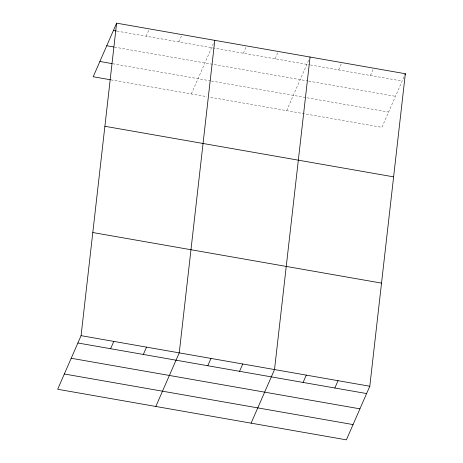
<?xml version="1.0" encoding="UTF-8"?>
<svg xmlns="http://www.w3.org/2000/svg" width="463" height="463" viewBox="0 0 463 463"><rect width="100%" height="100%" fill="white"/><g stroke="black" fill="none" stroke-linecap="round" stroke-linejoin="round"><path stroke-width="0.35" stroke-dasharray="2.31 1.74" d="M146.14 36.201L149.341 28.88M178.863 41.936L182.063 34.615M191.369 93.948L213.455 43.395M243.347 53.233L246.547 45.912M275.109 58.795L278.304 51.474M286.643 110.64L309 59.478M338.627 69.925L341.821 62.603M370.383 75.486L373.583 68.165M404.008 76.783L381.923 127.331L209.716 97.166M116.977 31.096L309.689 64.855M310.395 64.976L402.144 81.048M114.575 47.116L307.959 80.99M308.665 81.118L395.471 96.321M112.677 63.72L210.74 80.903M211.446 81.025L388.596 112.058M110.981 79.867L206.892 96.669"/><path stroke-width="0.69" d="M81.077 335.669L116.618 23.15L405.345 73.733L369.798 386.246L346.382 439.85L57.655 389.267L81.077 335.669L369.798 386.246M214.786 40.345L179.239 352.864L155.823 406.468M310.065 57.042L274.518 369.555L251.102 423.159M116.618 23.15L93.202 76.754L110.275 79.746M110.599 348.72L113.8 341.399M143.322 354.455L146.516 347.134M207.8 365.747L211.001 358.426M239.562 371.314L242.762 363.993M404.812 74.948L405.345 73.733M303.08 382.438L306.28 375.123M334.842 388.006L338.042 380.684M113.418 30.471L116.265 30.969M106.745 45.744L113.863 46.989M99.875 61.481L111.965 63.599M104.887 126.283L393.614 176.86M92.803 232.536L381.529 283.119M77.877 342.99L366.603 393.567M71.204 358.264L359.93 408.841M64.328 373.994L353.055 424.577"/></g></svg>
